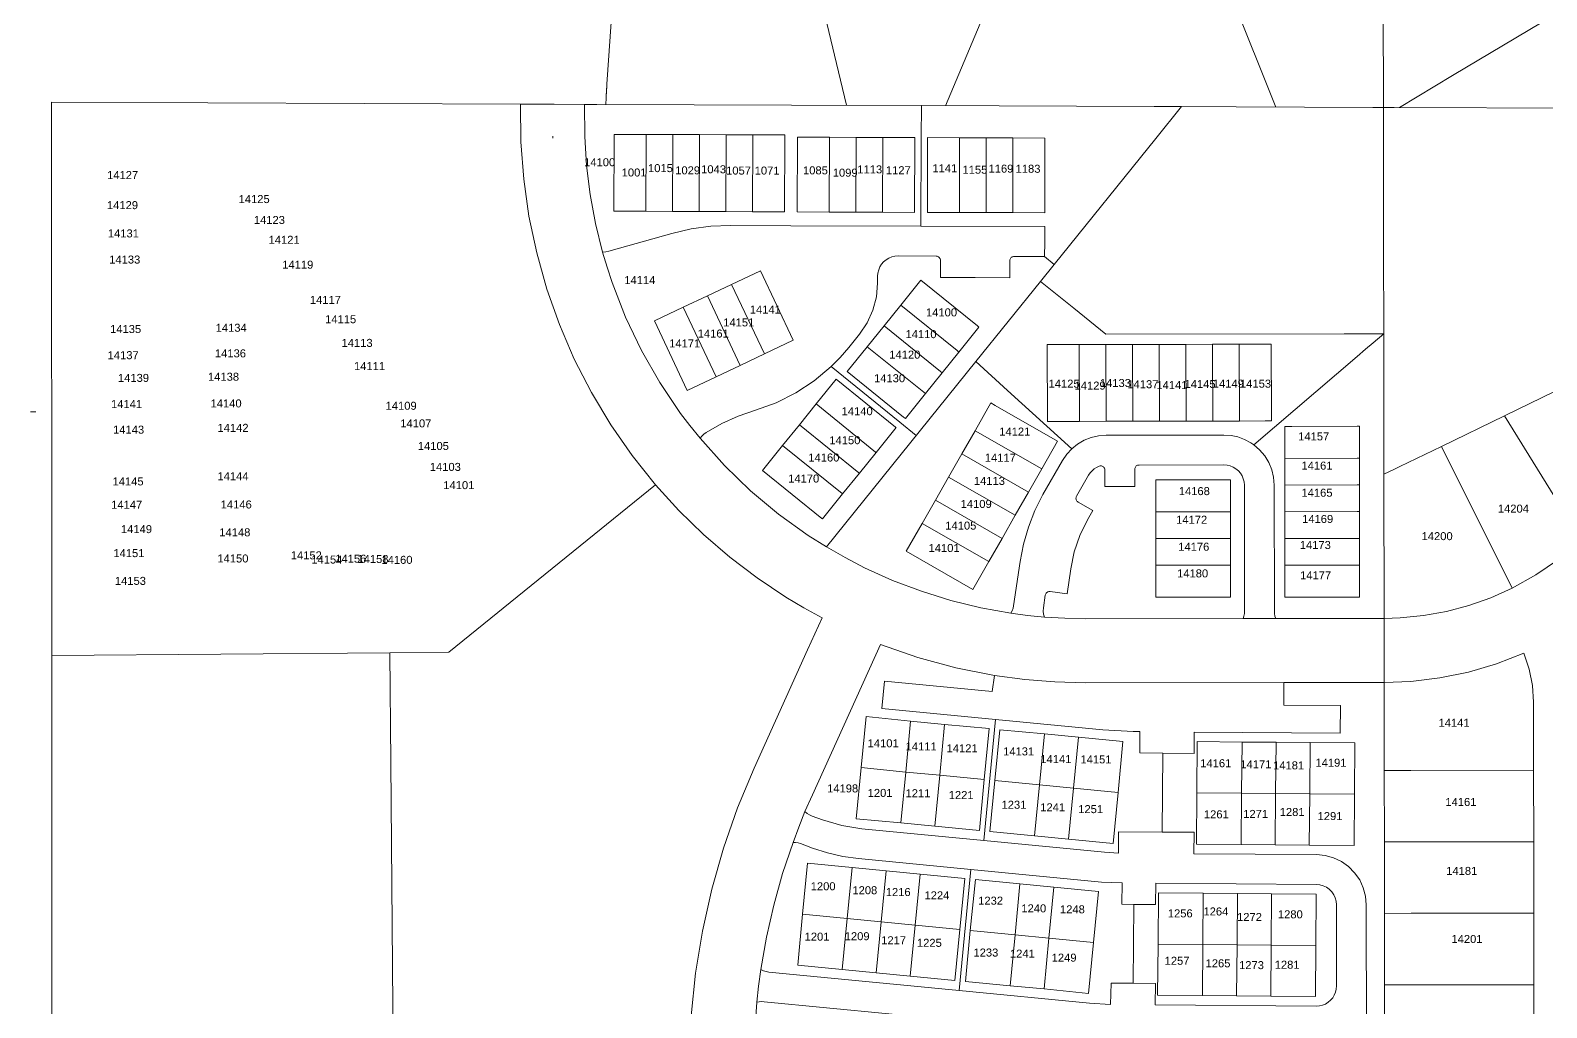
# Model space of a CAD drawing. Header units: feet. Extents: x 865220 to 2866543, y -2240498 to 973965.
# Drawn here: x 2862345 to 2863767, y 965217 to 966133 of the extents above; entities that cross this region are included whole.
import ezdxf
from ezdxf.enums import TextEntityAlignment as Align

# ---------------------------------------------------------------- set-up
doc = ezdxf.new("R2010")
doc.units = ezdxf.units.FT
doc.header["$LTSCALE"] = 0.015
doc.header["$MEASUREMENT"] = 0
doc.layers.add('Dakota County Addresses', color=7, linetype='Continuous')
doc.layers.add('Dakota County Parcels', color=7, linetype='Continuous')
doc.styles.add('Dimensions 100', font='arial.ttf')

# ---------------------------------------------------------------- blocks, each defined once
blk = doc.blocks.new('ACMAP_ANN_TEMPLATE_Dakota County Addresses')
at = {"layer": 'Dakota County Addresses', "style": 'Dimensions 100'}
blk.add_attdef('DakotaCountyAddress', text='', height=50, dxfattribs=at).set_placement((0, 0), align=Align.CENTER)

msp = doc.modelspace()

# ---------------------------------------------------------------- linework, layer by layer
at = {"layer": 'Dakota County Parcels', "lineweight": 5, "ltscale": 100}
for p, q in [((2863203.1, 966062.1), (2863338.8, 966383.2)), ((2863512.9, 966060.9), (2863384.4, 966382.8)), ((2863066.6, 966244.6), (2863110.5, 966062.5)), ((2863613.7, 966090.5), (2863613, 966205.5)), ((2863678.6, 966090.3), (2863827.2, 966179.5)), ((2862885.8, 966082.2), (2862891.2, 966158.1)), ((2863613.9, 966060.5), (2863613.7, 966090.5)), ((2863628.9, 966060.5), (2863678.6, 966090.3)), ((2862365.3, 965546.8), (2862365.2, 966065.3)), ((2862365.2, 966065.3), (2862804.9, 966063.6)), ((2862804.9, 966063.6), (2862834.9, 966063.5)), ((2862834.9, 966063.5), (2862836.4, 966063.5)), ((2862836.4, 966063.5), (2862864.9, 966063.4)), ((2862864.9, 966063.4), (2862865, 966033.4)), ((2862864.9, 966063.4), (2862876.4, 966063.4)), ((2862876.4, 966063.4), (2863058.7, 966062.7)), ((2863058.7, 966062.7), (2863180.7, 966062.2)), ((2863180.7, 966062.2), (2863180.5, 966032.2)), ((2863180.7, 966062.2), (2863398.9, 966061.4)), ((2863398.9, 966061.4), (2863424.5, 966061.3)), ((2863424.5, 966061.3), (2863400.4, 966031.4)), ((2863424.5, 966061.3), (2863475.7, 966061.1)), ((2863475.7, 966061.1), (2863603.9, 966060.6)), ((2863603.9, 966060.6), (2863613.9, 966060.5)), ((2863613.9, 966060.5), (2863614.3, 965716.7)), ((2863623.9, 966060.5), (2863613.9, 966060.5)), ((2863613.9, 966060.5), (2863613.9, 966060.5)), ((2864937.6, 966055.5), (2863623.9, 966060.5)), ((2862835, 966033.5), (2862835, 966031.7)), ((2862865, 966033.4), (2862866.8, 966006.2)), ((2862892.3, 965963.3), (2862892.6, 966033.3)), ((2862892.6, 966035.3), (2862922.6, 966035.2)), ((2862892.6, 966033.3), (2862892.6, 966035.3)), ((2862922.3, 965963.2), (2862922.6, 966033.2)), ((2862922.6, 966035.2), (2862947.6, 966035.1)), ((2862922.6, 966033.2), (2862922.6, 966035.2)), ((2862947.3, 965963.1), (2862947.6, 966033.1)), ((2862947.6, 966035.1), (2862972.6, 966035)), ((2862947.6, 966033.1), (2862947.6, 966035.1)), ((2862972.3, 965963), (2862972.6, 966033)), ((2862972.6, 966035), (2862997.6, 966034.9)), ((2862972.6, 966033), (2862972.6, 966035)), ((2862997.3, 965962.9), (2862997.6, 966032.9)), ((2862997.6, 966032.9), (2862997.6, 966034.9)), ((2862997.6, 966034.9), (2863022.6, 966034.8)), ((2863022.3, 965962.8), (2863022.6, 966032.8)), ((2863022.6, 966034.8), (2863052.6, 966034.7)), ((2863022.6, 966032.8), (2863022.6, 966034.8)), ((2863052.6, 966032.7), (2863052.3, 965962.7)), ((2863052.6, 966034.7), (2863052.6, 966032.7)), ((2863064.3, 965962.7), (2863064.6, 966032.6)), ((2863064.6, 966032.7), (2863094.6, 966032.5)), ((2863064.6, 966032.6), (2863064.6, 966032.7)), ((2863094.3, 965962.5), (2863094.6, 966032.5)), ((2863094.6, 966032.5), (2863119.6, 966032.4)), ((2863094.6, 966032.5), (2863094.6, 966032.5)), ((2863119.6, 966032.4), (2863119.3, 965962.4)), ((2863119.6, 966032.4), (2863144.5, 966032.3)), ((2863119.6, 966032.4), (2863119.6, 966032.4)), ((2863144.5, 966032.3), (2863144.3, 965962.4)), ((2863144.5, 966032.3), (2863144.5, 966032.3)), ((2863144.5, 966032.3), (2863174.5, 966032.2)), ((2863174.5, 966032.2), (2863174.3, 965962.2)), ((2863174.5, 966032.2), (2863174.5, 966032.2)), ((2863180.5, 966032.2), (2863180.2, 965949.2)), ((2863186.3, 965962.2), (2863186.5, 966032.2)), ((2863186.5, 966032.2), (2863186.5, 966032.2)), ((2863186.5, 966032.2), (2863216.5, 966032.1)), ((2863216.3, 965962.1), (2863216.5, 966032.1)), ((2863216.5, 966032.1), (2863241.5, 966032)), ((2863216.5, 966032.1), (2863216.5, 966032.1)), ((2863241.5, 966032), (2863241.3, 965962)), ((2863241.5, 966032), (2863241.5, 966032)), ((2863241.5, 966032), (2863266.5, 966031.9)), ((2863266.5, 966031.9), (2863266.3, 965961.9)), ((2863266.5, 966031.9), (2863296.5, 966031.8)), ((2863266.5, 966031.9), (2863266.5, 966031.9)), ((2863296.5, 966031.8), (2863296.3, 965961.8)), ((2863296.5, 966031.8), (2863296.5, 966031.8)), ((2863400.4, 966031.4), (2863305.2, 965913.4)), ((2862922.3, 965963.2), (2862892.3, 965963.3)), ((2862947.3, 965963.1), (2862922.3, 965963.2)), ((2862972.3, 965963), (2862947.3, 965963.1)), ((2862997.3, 965962.9), (2862972.3, 965963)), ((2863022.3, 965962.8), (2862997.3, 965962.9)), ((2863052.3, 965962.7), (2863022.3, 965962.8)), ((2863094.3, 965962.5), (2863064.3, 965962.7)), ((2863119.3, 965962.4), (2863094.3, 965962.5)), ((2863144.3, 965962.4), (2863119.3, 965962.4)), ((2863174.3, 965962.2), (2863144.3, 965962.4)), ((2863216.3, 965962.1), (2863186.3, 965962.2)), ((2863241.3, 965962), (2863216.3, 965962.1)), ((2863266.3, 965961.9), (2863241.3, 965962)), ((2863296.3, 965961.8), (2863266.3, 965961.9)), ((2863001.8, 965949.9), (2863058.2, 965949.7)), ((2863058.2, 965949.7), (2863180.2, 965949.2)), ((2863296.2, 965948.8), (2863180.2, 965949.2)), ((2863296.2, 965934.8), (2863296.2, 965948.8)), ((2862946.6, 965942.4), (2862887.5, 965925.7)), ((2863296.1, 965920.8), (2863296.2, 965934.1)), ((2863296.2, 965934.1), (2863296.2, 965934.8)), ((2862881.7, 965925), (2862885.9, 965910.7)), ((2863194.6, 965921.2), (2863158.7, 965921.3)), ((2863267.5, 965920.9), (2863285.5, 965920.8)), ((2863285.5, 965920.8), (2863296.1, 965920.8)), ((2863305.2, 965913.4), (2863296.1, 965920.8)), ((2862885.9, 965910.7), (2862890.7, 965896.3)), ((2863002.6, 965894.5), (2863029.7, 965907.4)), ((2863029.7, 965907.4), (2863060.5, 965842.3)), ((2863198.5, 965917.1), (2863198.5, 965901.1)), ((2863263.5, 965916.9), (2863263.5, 965900.9)), ((2863305.2, 965913.4), (2863292.3, 965897.5)), ((2862980, 965883.9), (2863002.6, 965894.5)), ((2863002.6, 965894.5), (2863033.4, 965829.5)), ((2863139.6, 965902.4), (2863139.6, 965895.9)), ((2863161.3, 965875.3), (2863180.2, 965898.6)), ((2863180.2, 965898.6), (2863233.1, 965855.9)), ((2863198.5, 965901.1), (2863231, 965901)), ((2863231, 965901), (2863263.5, 965900.9)), ((2863292.3, 965897.5), (2863231.8, 965822.4)), ((2863323.5, 965872.4), (2863292.3, 965897.5)), ((2862957.4, 965873.2), (2862980, 965883.9)), ((2862980, 965883.9), (2863010.8, 965818.8)), ((2862930.3, 965860.4), (2862957.4, 965873.2)), ((2862988.2, 965808.1), (2862957.4, 965873.2)), ((2863145.6, 965855.8), (2863161.3, 965875.3)), ((2863161.3, 965875.3), (2863214.2, 965832.6)), ((2863353.6, 965848.1), (2863323.5, 965872.4)), ((2862961.1, 965795.3), (2862930.3, 965860.4)), ((2863122.5, 965847.9), (2863112.5, 965835.4)), ((2863129.9, 965836.3), (2863145.6, 965855.8)), ((2863145.6, 965855.8), (2863198.6, 965813.1)), ((2863234.6, 965854.6), (2863215.8, 965831.3)), ((2863233.1, 965855.9), (2863234.6, 965854.6)), ((2863577.1, 965848.3), (2863353.6, 965848.1)), ((2863589.1, 965848.4), (2863577.1, 965848.3)), ((2863597.1, 965848.4), (2863589.1, 965848.4)), ((2863604.1, 965848.4), (2863597.1, 965848.4)), ((2863614.1, 965848.4), (2863604.1, 965839.9)), ((2863614.1, 965848.4), (2863604.1, 965848.4)), ((2863060.5, 965842.3), (2863033.4, 965829.5)), ((2863111.1, 965813), (2863129.9, 965836.3)), ((2863182.9, 965793.7), (2863129.9, 965836.3)), ((2863298.6, 965838.3), (2863328.6, 965838.3)), ((2863298.7, 965766.3), (2863298.6, 965838.3)), ((2863328.6, 965838.3), (2863353.6, 965838.4)), ((2863328.7, 965766.3), (2863328.6, 965838.3)), ((2863353.6, 965838.4), (2863378.6, 965838.4)), ((2863353.7, 965766.4), (2863353.6, 965838.4)), ((2863378.6, 965838.4), (2863403.6, 965838.5)), ((2863378.7, 965766.4), (2863378.6, 965838.4)), ((2863403.6, 965838.5), (2863428.6, 965838.5)), ((2863403.7, 965766.5), (2863403.6, 965838.5)), ((2863428.6, 965838.5), (2863453.6, 965838.6)), ((2863428.7, 965766.5), (2863428.6, 965838.5)), ((2863453.7, 965766.6), (2863453.6, 965838.6)), ((2863453.6, 965838.6), (2863478.6, 965838.6)), ((2863478.6, 965838.6), (2863508.6, 965838.7)), ((2863478.6, 965838.6), (2863478.7, 965766.6)), ((2863508.6, 965838.7), (2863508.7, 965771.6)), ((2863597.1, 965833.9), (2863589.2, 965827.1)), ((2863604.1, 965839.9), (2863597.1, 965833.9)), ((2863033.4, 965829.5), (2863010.8, 965818.8)), ((2863231.8, 965822.4), (2863091.6, 965648.7)), ((2863215.8, 965831.3), (2863200.1, 965811.9)), ((2863214.2, 965832.6), (2863215.8, 965831.3)), ((2863231.8, 965822.4), (2863261.4, 965795.4)), ((2863589.2, 965827.1), (2863492.2, 965744.4)), ((2862988.2, 965808.1), (2862961.1, 965795.3)), ((2863010.8, 965818.8), (2862988.2, 965808.1)), ((2863100.7, 965806), (2863081.9, 965782.7)), ((2863160.3, 965765.6), (2863095.9, 965817.6)), ((2863156.5, 965761), (2863100.7, 965806)), ((2863164, 965770.3), (2863111.1, 965813)), ((2863200.1, 965811.9), (2863184.4, 965792.4)), ((2863198.6, 965813.1), (2863200.1, 965811.9)), ((2863807.9, 965810.7), (2863727.2, 965771.5)), ((2863184.4, 965792.4), (2863165.6, 965769.1)), ((2863184.4, 965792.4), (2863182.9, 965793.7)), ((2863261.4, 965795.4), (2863321.6, 965740.7)), ((2863081.9, 965782.7), (2863066.2, 965763.2)), ((2863137.6, 965737.6), (2863081.9, 965782.7)), ((2863245.8, 965783.6), (2863231.3, 965758.1)), ((2863249.9, 965781.2), (2863245.8, 965783.6)), ((2863308.3, 965747.8), (2863249.9, 965781.2)), ((2862345.3, 965775.4), (2862350.3, 965775.4)), ((2862954.9, 965773.8), (2862963.4, 965762.5)), ((2862963.4, 965762.5), (2862973.1, 965750.5)), ((2863066.2, 965763.2), (2863050.5, 965743.7)), ((2863122, 965718.2), (2863066.2, 965763.2)), ((2863175.8, 965753.1), (2863160.3, 965765.6)), ((2863165.6, 965769.1), (2863164, 965770.3)), ((2863328.7, 965766.3), (2863298.7, 965766.3)), ((2863353.7, 965766.4), (2863328.7, 965766.3)), ((2863378.7, 965766.4), (2863353.7, 965766.4)), ((2863403.7, 965766.5), (2863378.7, 965766.4)), ((2863428.7, 965766.5), (2863403.7, 965766.5)), ((2863453.7, 965766.6), (2863428.7, 965766.5)), ((2863478.7, 965766.6), (2863453.7, 965766.6)), ((2863502.9, 965766.7), (2863478.7, 965766.6)), ((2863508.7, 965766.7), (2863502.9, 965766.7)), ((2863508.7, 965771.6), (2863508.7, 965766.7)), ((2863727.2, 965771.5), (2863668.3, 965742.9)), ((2863727.2, 965771.5), (2863800.5, 965652.9)), ((2863138.1, 965737.2), (2863157, 965760.6)), ((2863157, 965760.6), (2863156.5, 965761)), ((2863230.9, 965757.5), (2863218.5, 965735.8)), ((2863231.3, 965758.1), (2863230.9, 965757.5)), ((2863293.4, 965721.8), (2863230.9, 965757.5)), ((2863353.7, 965753.4), (2863464.3, 965753.5)), ((2863521.2, 965756.1), (2863521.2, 965761.6)), ((2863521.2, 965761.6), (2863527.8, 965761.6)), ((2863521.3, 965731.6), (2863521.2, 965756.1)), ((2863527.8, 965761.6), (2863589.2, 965761.7)), ((2863589.2, 965761.7), (2863591.2, 965761.7)), ((2863591.2, 965761.7), (2863591.3, 965731.7)), ((2863050.5, 965743.7), (2863031.6, 965720.4)), ((2863050.5, 965743.7), (2863106.3, 965698.7)), ((2863122.5, 965717.8), (2863138.1, 965737.2)), ((2863138.1, 965737.2), (2863137.6, 965737.6)), ((2863218.5, 965735.8), (2863206.1, 965714.1)), ((2863218.5, 965735.8), (2863281, 965700.1)), ((2863293.4, 965721.8), (2863308.3, 965747.8)), ((2863492.2, 965744.4), (2863489.4, 965746.3)), ((2863668.3, 965742.9), (2863629.3, 965724)), ((2863668.3, 965742.9), (2863734.6, 965610.1)), ((2863031.6, 965720.4), (2863087.4, 965675.4)), ((2863281, 965700.1), (2863293.4, 965721.8)), ((2863294.6, 965697.7), (2863313, 965729.7)), ((2863352.7, 965720.5), (2863352.7, 965705.4)), ((2863380.7, 965705.4), (2863380.7, 965721.4)), ((2863384.7, 965725.4), (2863464.3, 965725.5)), ((2863521.3, 965731.6), (2863589.3, 965731.7)), ((2863521.3, 965706.6), (2863521.3, 965731.6)), ((2863589.3, 965731.7), (2863591.3, 965731.7)), ((2863591.3, 965731.7), (2863591.3, 965706.7)), ((2863629.3, 965724), (2863624.3, 965721.6)), ((2862737.7, 965549.9), (2862931.5, 965706.8)), ((2863106.8, 965698.3), (2863122.5, 965717.8)), ((2863122.5, 965717.8), (2863122, 965718.2)), ((2863206.1, 965714.1), (2863193.7, 965692.4)), ((2863206.1, 965714.1), (2863268.6, 965678.4)), ((2863326, 965696.2), (2863337.3, 965715.8)), ((2863400.4, 965681.5), (2863400.4, 965711.5)), ((2863400.4, 965711.5), (2863470.4, 965711.5)), ((2863470.4, 965711.5), (2863470.4, 965681.6)), ((2863483.5, 965588.6), (2863483.4, 965706.6)), ((2863511.5, 965588.6), (2863511.4, 965706.6)), ((2863521.3, 965706.6), (2863589.3, 965706.7)), ((2863521.3, 965681.6), (2863521.3, 965706.6)), ((2863589.3, 965706.7), (2863591.3, 965706.7)), ((2863591.3, 965706.7), (2863591.3, 965681.7)), ((2863614.3, 965716.7), (2863614.4, 965581.7)), ((2863087.9, 965675), (2863106.8, 965698.3)), ((2863106.3, 965698.7), (2863106.8, 965698.3)), ((2863193.7, 965692.4), (2863181.3, 965670.7)), ((2863193.7, 965692.4), (2863256.2, 965656.7)), ((2863268.6, 965678.4), (2863281, 965700.1)), ((2863352.7, 965705.4), (2863380.7, 965705.4)), ((2863256.2, 965656.7), (2863268.6, 965678.4)), ((2863341.4, 965682.8), (2863327.5, 965690.7)), ((2863336.3, 965673.9), (2863341.4, 965682.8)), ((2863400.4, 965681.5), (2863470.4, 965681.6)), ((2863400.4, 965656.5), (2863400.4, 965681.5)), ((2863470.4, 965681.6), (2863470.4, 965656.6)), ((2863521.3, 965681.6), (2863589.3, 965681.7)), ((2863521.4, 965656.6), (2863521.3, 965681.6)), ((2863589.3, 965681.7), (2863591.3, 965681.7)), ((2863591.3, 965681.7), (2863591.4, 965656.7)), ((2863087.4, 965675.4), (2863087.9, 965675)), ((2863181.3, 965670.7), (2863166.4, 965644.7)), ((2863181.3, 965670.7), (2863243.8, 965635)), ((2863074.6, 965659.5), (2863091.6, 965648.7)), ((2863243.8, 965635), (2863256.2, 965656.7)), ((2863470.4, 965656.6), (2863400.4, 965656.5)), ((2863400.5, 965631.5), (2863400.4, 965656.5)), ((2863470.4, 965656.6), (2863470.5, 965631.6)), ((2863589.4, 965656.7), (2863521.4, 965656.6)), ((2863521.4, 965631.6), (2863521.4, 965656.6)), ((2863591.4, 965656.7), (2863589.4, 965656.7)), ((2863591.4, 965656.7), (2863591.4, 965631.7)), ((2863166.4, 965644.7), (2863228.9, 965608.9)), ((2863228.9, 965608.9), (2863243.8, 965635)), ((2863267.1, 965593.6), (2863273.1, 965634.9)), ((2863317.2, 965604.6), (2863320.6, 965628.1)), ((2863470.5, 965631.6), (2863400.5, 965631.5)), ((2863400.5, 965601.5), (2863400.5, 965631.5)), ((2863470.5, 965631.6), (2863470.5, 965601.6)), ((2863589.4, 965631.7), (2863521.4, 965631.6)), ((2863521.4, 965601.6), (2863521.4, 965631.6)), ((2863591.4, 965631.7), (2863589.4, 965631.7)), ((2863591.4, 965631.7), (2863591.4, 965601.7)), ((2863301.4, 965606.9), (2863317.2, 965604.6)), ((2863295.1, 965591.5), (2863296.8, 965603.5)), ((2863470.5, 965601.6), (2863400.5, 965601.5)), ((2863589.4, 965601.7), (2863521.4, 965601.6)), ((2863591.4, 965601.7), (2863589.4, 965601.7)), ((2863264.6, 965586.5), (2863280, 965584.5)), ((2863280, 965584.5), (2863295.9, 965582.9)), ((2863482.2, 965581.6), (2863334.2, 965581.4)), ((2863497.5, 965581.6), (2863482.2, 965581.6)), ((2863498, 965581.6), (2863497.5, 965581.6)), ((2863512.9, 965581.6), (2863498, 965581.6)), ((2863518, 965581.6), (2863512.9, 965581.6)), ((2863589.4, 965581.7), (2863518, 965581.6)), ((2863604.4, 965581.7), (2863589.4, 965581.7)), ((2863614.4, 965581.7), (2863604.4, 965581.7)), ((2863614.4, 965581.7), (2863614.5, 965551.7)), ((2862365.3, 965546.8), (2862682.3, 965549.5)), ((2862682.3, 965549.5), (2862737.7, 965549.9)), ((2863142.2, 965557.3), (2863078.4, 965416.4)), ((2863614.5, 965551.7), (2863614.5, 965521.7)), ((2862365.3, 965546.8), (2862365.6, 964742.2)), ((2863143.5, 965497.1), (2863146, 965523)), ((2863146, 965523), (2863246.9, 965513.3)), ((2863246.9, 965513.3), (2863249.3, 965528.2)), ((2863520.5, 965521.6), (2863334.3, 965521.4)), ((2863614.5, 965521.7), (2863520.5, 965521.6)), ((2863520.5, 965521.6), (2863520.5, 965500.5)), ((2863614.5, 965521.7), (2863614.6, 965439.2)), ((2863250, 965486.9), (2863143.5, 965497.1)), ((2863520.5, 965500.5), (2863573.4, 965500.1)), ((2863573.4, 965500.1), (2863573.2, 965474.1)), ((2863754.6, 965439.4), (2863754.5, 965503.2)), ((2863124.1, 965441.8), (2863128.7, 965489.6)), ((2863128.7, 965489.6), (2863170.5, 965485.5)), ((2863165.9, 965437.7), (2863170.5, 965485.5)), ((2863170.5, 965485.5), (2863202.4, 965482.4)), ((2863197.8, 965434.7), (2863202.4, 965482.4)), ((2863202.4, 965482.4), (2863244.2, 965478.4)), ((2863250, 965486.9), (2863239.1, 965373.4)), ((2863239.6, 965430.6), (2863244.2, 965478.4)), ((2863350.7, 965477.2), (2863250, 965486.9)), ((2863249.5, 965429.7), (2863254.1, 965477.4)), ((2863254.1, 965477.4), (2863295.9, 965473.4)), ((2863291.3, 965425.6), (2863295.9, 965473.4)), ((2863295.9, 965473.4), (2863327.8, 965470.3)), ((2863323.2, 965422.6), (2863327.8, 965470.3)), ((2863327.8, 965470.3), (2863369.6, 965466.3)), ((2863350.7, 965477.2), (2863379.2, 965475.7)), ((2863365, 965418.5), (2863369.6, 965466.3)), ((2863385.5, 965475.6), (2863379.2, 965475.7)), ((2863385.4, 965455.6), (2863385.5, 965475.6)), ((2863436.4, 965475.2), (2863436.2, 965455.2)), ((2863573.2, 965474.1), (2863436.4, 965475.2)), ((2863438.8, 965418.2), (2863439.2, 965466.2)), ((2863439.2, 965466.2), (2863481.2, 965465.8)), ((2863480.8, 965417.8), (2863481.2, 965465.8)), ((2863481.2, 965465.8), (2863513.1, 965465.6)), ((2863513.1, 965465.6), (2863512.7, 965417.6)), ((2863513.1, 965465.6), (2863545.1, 965465.3)), ((2863544.7, 965417.3), (2863545.1, 965465.3)), ((2863545.1, 965465.3), (2863587.1, 965465)), ((2863586.7, 965417), (2863587.1, 965465)), ((2863407, 965455.5), (2863385.4, 965455.6)), ((2863406.4, 965381.5), (2863407, 965455.5)), ((2863436.2, 965455.2), (2863407, 965455.5)), ((2863119.5, 965394), (2863124.1, 965441.8)), ((2863124.1, 965441.8), (2863165.9, 965437.7)), ((2863161.3, 965390), (2863165.9, 965437.7)), ((2863165.9, 965437.7), (2863197.8, 965434.7)), ((2863614.6, 965439.2), (2863614.7, 965372.2)), ((2863754.6, 965439.4), (2863639.6, 965439.2)), ((2863754.7, 965372.4), (2863754.6, 965439.4)), ((2863193.2, 965386.9), (2863197.8, 965434.7)), ((2863197.8, 965434.7), (2863239.6, 965430.6)), ((2863235, 965382.9), (2863239.6, 965430.6)), ((2863244.9, 965381.9), (2863249.5, 965429.7)), ((2863249.5, 965429.7), (2863291.3, 965425.6)), ((2863286.7, 965377.9), (2863291.3, 965425.6)), ((2863291.3, 965425.6), (2863323.2, 965422.6)), ((2863318.6, 965374.8), (2863323.2, 965422.6)), ((2863323.2, 965422.6), (2863365, 965418.5)), ((2863078.4, 965416.4), (2863071.5, 965400.6)), ((2863360.4, 965370.8), (2863365, 965418.5)), ((2863438.4, 965370.2), (2863438.8, 965418.2)), ((2863438.8, 965418.2), (2863480.8, 965417.8)), ((2863480.4, 965369.9), (2863480.8, 965417.8)), ((2863480.8, 965417.8), (2863512.7, 965417.6)), ((2863512.7, 965417.6), (2863512.3, 965369.6)), ((2863512.7, 965417.6), (2863544.7, 965417.3)), ((2863544.3, 965369.3), (2863544.7, 965417.3)), ((2863544.7, 965417.3), (2863586.7, 965417)), ((2863586.3, 965369), (2863586.7, 965417)), ((2863071.5, 965400.6), (2863065.7, 965386.1)), ((2863087.9, 965392.9), (2863078.2, 965396.5)), ((2863119.5, 965394), (2863161.3, 965390)), ((2863065.7, 965386.1), (2863060.3, 965371.7)), ((2863239.1, 965373.4), (2863124.8, 965384.5)), ((2863161.3, 965390), (2863193.2, 965386.9)), ((2863193.2, 965386.9), (2863235, 965382.9)), ((2863244.9, 965381.9), (2863286.7, 965377.9)), ((2863365.3, 965361.8), (2863365.4, 965381.8)), ((2863365.4, 965381.8), (2863406.4, 965381.5)), ((2863406.4, 965381.5), (2863436.3, 965381.2)), ((2863436.3, 965381.2), (2863436.1, 965361.2)), ((2863078.5, 965366.5), (2863067.3, 965370.6)), ((2863239.1, 965373.4), (2863352.2, 965362.5)), ((2863286.7, 965377.9), (2863318.6, 965374.8)), ((2863318.6, 965374.8), (2863360.4, 965370.8)), ((2863438.4, 965370.2), (2863480.4, 965369.9)), ((2863480.4, 965369.9), (2863512.3, 965369.6)), ((2863512.3, 965369.6), (2863544.3, 965369.3)), ((2863544.3, 965369.3), (2863586.3, 965369)), ((2863614.7, 965372.2), (2863614.8, 965305.2)), ((2863754.7, 965372.4), (2863639.7, 965372.2)), ((2863754.7, 965305.4), (2863754.7, 965372.4)), ((2863069.3, 965304.4), (2863073.9, 965352.2)), ((2863073.9, 965352.2), (2863115.7, 965348.2)), ((2863227, 965346.5), (2863121.8, 965356.6)), ((2863352.2, 965362.5), (2863365.3, 965361.8)), ((2863436.1, 965361.2), (2863551.1, 965360.3)), ((2863111.1, 965300.4), (2863115.7, 965348.2)), ((2863115.7, 965348.2), (2863147.5, 965345.1)), ((2863147.5, 965345.1), (2863142.9, 965297.3)), ((2863147.5, 965345.1), (2863179.4, 965342)), ((2863174.8, 965294.3), (2863179.4, 965342)), ((2863179.4, 965342), (2863221.2, 965338)), ((2863227, 965346.5), (2863216.1, 965233)), ((2863216.6, 965290.2), (2863221.2, 965338)), ((2863226.5, 965289.2), (2863231.2, 965337)), ((2863349.5, 965334.6), (2863227, 965346.5)), ((2863231.2, 965337), (2863273, 965333)), ((2863268.4, 965285.2), (2863273, 965333)), ((2863273, 965333), (2863304.8, 965329.9)), ((2863300.2, 965282.1), (2863304.8, 965329.9)), ((2863304.8, 965329.9), (2863346.6, 965325.9)), ((2863342, 965278.1), (2863346.6, 965325.9)), ((2863349.5, 965334.6), (2863368.7, 965333.8)), ((2863368.5, 965313.8), (2863368.7, 965333.8)), ((2863400.3, 965333.5), (2863400.2, 965313.5)), ((2863550.9, 965332.3), (2863400.3, 965333.5)), ((2863402.5, 965276.5), (2863402.9, 965324.5)), ((2863402.9, 965324.5), (2863444.9, 965324.2)), ((2863444.5, 965276.2), (2863444.9, 965324.2)), ((2863444.9, 965324.2), (2863476.9, 965323.9)), ((2863476.9, 965323.9), (2863476.5, 965275.9)), ((2863476.9, 965323.9), (2863508.9, 965323.6)), ((2863508.5, 965275.6), (2863508.9, 965323.6)), ((2863508.9, 965323.6), (2863550.8, 965323.3)), ((2863550.4, 965275.3), (2863550.8, 965323.3)), ((2863379.8, 965313.7), (2863368.5, 965313.8)), ((2863379.8, 965313.7), (2863379.2, 965239.7)), ((2863400.2, 965313.5), (2863379.8, 965313.7)), ((2863569.7, 965313.3), (2863569.8, 965237.3)), ((2863597.7, 965313.3), (2863597.9, 965189.9)), ((2863064.7, 965256.7), (2863069.3, 965304.4)), ((2863069.3, 965304.4), (2863111.1, 965300.4)), ((2863106.5, 965252.6), (2863111.1, 965300.4)), ((2863111.1, 965300.4), (2863142.9, 965297.3)), ((2863142.9, 965297.3), (2863138.3, 965249.6)), ((2863142.9, 965297.3), (2863174.8, 965294.3)), ((2863170.2, 965246.5), (2863174.8, 965294.3)), ((2863174.8, 965294.3), (2863216.6, 965290.2)), ((2863614.8, 965305.2), (2863614.8, 965238.2)), ((2863754.7, 965305.4), (2863639.8, 965305.3)), ((2863754.8, 965238.4), (2863754.7, 965305.4)), ((2863212, 965242.4), (2863216.6, 965290.2)), ((2863221.9, 965241.5), (2863226.5, 965289.2)), ((2863226.5, 965289.2), (2863268.4, 965285.2)), ((2863263.7, 965237.4), (2863268.4, 965285.2)), ((2863268.4, 965285.2), (2863300.2, 965282.1)), ((2863295.6, 965234.4), (2863300.2, 965282.1)), ((2863300.2, 965282.1), (2863342, 965278.1)), ((2863337.4, 965230.3), (2863342, 965278.1)), ((2863402.1, 965228.5), (2863402.5, 965276.5)), ((2863402.5, 965276.5), (2863444.5, 965276.2)), ((2863444.1, 965228.2), (2863444.5, 965276.2)), ((2863444.5, 965276.2), (2863476.5, 965275.9)), ((2863476.5, 965275.9), (2863476.1, 965227.9)), ((2863476.5, 965275.9), (2863508.5, 965275.6)), ((2863508.1, 965227.6), (2863508.5, 965275.6)), ((2863508.5, 965275.6), (2863550.4, 965275.3)), ((2863550, 965227.3), (2863550.4, 965275.3)), ((2863030.1, 965252.7), (2863027.9, 965237.1)), ((2863064.7, 965256.7), (2863106.5, 965252.6)), ((2863106.5, 965252.6), (2863138.3, 965249.6)), ((2863027.9, 965237.1), (2863026.2, 965221.9)), ((2863216.1, 965233), (2863037.7, 965250.2)), ((2863138.3, 965249.6), (2863170.2, 965246.5)), ((2863170.2, 965246.5), (2863212, 965242.4)), ((2863221.9, 965241.5), (2863263.7, 965237.4)), ((2863263.7, 965237.4), (2863295.6, 965234.4)), ((2863358.5, 965239.9), (2863357.9, 965220)), ((2863379.2, 965239.7), (2863358.5, 965239.9)), ((2863400, 965239.5), (2863379.2, 965239.7)), ((2863399.9, 965219.5), (2863400, 965239.5)), ((2863614.8, 965238.2), (2863614.9, 965171.2)), ((2863754.8, 965238.4), (2863639.8, 965238.3)), ((2863754.9, 965171.4), (2863754.8, 965238.4)), ((2863208.4, 965205.6), (2863033.2, 965222.5)), ((2863338.2, 965221.2), (2863216.1, 965233)), ((2863216.1, 965233), (2863216.1, 965233)), ((2863295.6, 965234.4), (2863337.4, 965230.3)), ((2863402.1, 965228.5), (2863444.1, 965228.2)), ((2863444.1, 965228.2), (2863476.1, 965227.9)), ((2863476.1, 965227.9), (2863508.1, 965227.6)), ((2863508.1, 965227.6), (2863550, 965227.3)), ((2863338.2, 965221.2), (2863357.9, 965220)), ((2863550.7, 965218.3), (2863399.9, 965219.5))]:
    msp.add_line(p, q, dxfattribs=at)
for points in [[(2862885.8, 966082.2), (2862885.8, 966081.7), (2862885.7, 966081.2), (2862885.7, 966080.7), (2862885.7, 966080.2), (2862885.6, 966079.7), (2862885.6, 966079.2), (2862885.6, 966078.7), (2862885.5, 966078.2), (2862885.5, 966077.7), (2862885.5, 966077.2), (2862885.4, 966076.7), (2862885.4, 966076.2), (2862885.4, 966075.7), (2862885.4, 966075.2), (2862885.3, 966074.7), (2862885.3, 966074.2), (2862885.3, 966073.7), (2862885.2, 966073.2), (2862885.2, 966072.7), (2862885.2, 966072.2), (2862885.2, 966071.7), (2862885.1, 966071.2), (2862885.1, 966070.7), (2862885.1, 966070.2), (2862885.1, 966069.7), (2862885.1, 966069.2), (2862885, 966068.7), (2862885, 966068.2), (2862885, 966067.7), (2862885, 966067.2), (2862885, 966066.7), (2862884.9, 966066.2), (2862884.9, 966065.7), (2862884.9, 966065.2), (2862884.9, 966064.7), (2862884.9, 966064.2), (2862884.9, 966063.3)], [(2862804.9, 966063.6), (2862805.1, 966028.4), (2862807.8, 965993.3), (2862812.7, 965958.5), (2862820, 965924.1), (2862829.5, 965890.2), (2862841.3, 965857), (2862855.2, 965824.7), (2862871.3, 965793.4), (2862889.4, 965763.2), (2862909.5, 965734.3), (2862931.5, 965706.8)], [(2862866.8, 966006.2), (2862870.2, 965978.9), (2862875.2, 965951.8), (2862881.7, 965925)], [(2863001.8, 965949.9), (2862983.2, 965949.1), (2862964.7, 965946.6), (2862946.6, 965942.4)], [(2862881.7, 965925), (2862884.7, 965925.2), (2862887.5, 965925.7)], [(2863158.7, 965921.3), (2863155.7, 965921.1), (2863152.8, 965920.4), (2863150.1, 965919.3), (2863147.5, 965917.7), (2863145.2, 965915.8), (2863143.3, 965913.5), (2863141.7, 965911), (2863140.6, 965908.2), (2863139.9, 965905.3), (2863139.6, 965902.4)], [(2863198.5, 965917.1), (2863198.5, 965917.8), (2863198.3, 965918.5), (2863198, 965919.1), (2863197.6, 965919.7), (2863197.1, 965920.2), (2863196.6, 965920.6), (2863195.9, 965920.9), (2863195.3, 965921.1), (2863194.6, 965921.2)], [(2863267.5, 965920.9), (2863266.9, 965920.8), (2863266.2, 965920.6), (2863265.5, 965920.4), (2863265, 965920), (2863264.5, 965919.5), (2863264.1, 965918.9), (2863263.8, 965918.3), (2863263.6, 965917.6), (2863263.5, 965916.9)], [(2862890.7, 965896.3), (2862903.3, 965864), (2862918.3, 965832.7), (2862935.5, 965802.6), (2862954.9, 965773.8)], [(2863122.5, 965847.9), (2863129.8, 965858.6), (2863135.2, 965870.5), (2863138.5, 965883), (2863139.6, 965895.9)], [(2863095.9, 965817.6), (2863104.5, 965826.2), (2863112.5, 965835.4)], [(2863025, 965776.8), (2863044.4, 965783.8), (2863062.8, 965793), (2863080.1, 965804.3), (2863095.9, 965817.6)], [(2863025, 965776.8), (2863008.9, 965771.3), (2862993.5, 965764.3), (2862978.8, 965755.9)], [(2862978.8, 965755.9), (2862976.6, 965754.4), (2862974.7, 965752.5), (2862973.1, 965750.5)], [(2862973.1, 965750.5), (2862995.9, 965725), (2863020.5, 965701.3), (2863046.8, 965679.4), (2863074.6, 965659.5)], [(2863353.7, 965753.4), (2863346.7, 965752.9), (2863339.8, 965751.3), (2863333.2, 965748.7), (2863327.1, 965745.1), (2863321.6, 965740.7)], [(2863489.4, 965746.3), (2863483.6, 965749.4), (2863477.4, 965751.7), (2863470.9, 965753.1), (2863464.3, 965753.5)], [(2863321.6, 965740.7), (2863316.9, 965735.5), (2863313, 965729.7)], [(2863511.4, 965706.6), (2863510.8, 965713.9), (2863509.1, 965721), (2863506.3, 965727.8), (2863502.5, 965734.1), (2863497.7, 965739.6), (2863492.2, 965744.4)], [(2863347.4, 965724.3), (2863344.9, 965723.2), (2863342.6, 965721.8), (2863340.6, 965720.1), (2863338.8, 965718.1), (2863337.3, 965715.8)], [(2863352.7, 965720.5), (2863352.7, 965721.2), (2863352.5, 965721.9), (2863352.2, 965722.5), (2863351.8, 965723.1), (2863351.3, 965723.6), (2863350.7, 965724), (2863350.1, 965724.3), (2863349.4, 965724.5), (2863348.8, 965724.5), (2863348.1, 965724.5), (2863347.4, 965724.3)], [(2863384.7, 965725.4), (2863384, 965725.4), (2863383.3, 965725.2), (2863382.7, 965724.9), (2863382.1, 965724.5), (2863381.7, 965724), (2863381.3, 965723.4), (2863381, 965722.8), (2863380.8, 965722.1), (2863380.7, 965721.4)], [(2863483.4, 965706.6), (2863483.1, 965709.5), (2863482.4, 965712.4), (2863481.3, 965715.2), (2863479.7, 965717.7), (2863477.8, 965720), (2863475.5, 965721.9), (2863473, 965723.5), (2863470.2, 965724.6), (2863467.3, 965725.3), (2863464.3, 965725.5)], [(2863624.3, 965721.6), (2863614.3, 965716.7), (2863614.3, 965716.7)], [(2862931.5, 965706.8), (2862953.2, 965682.8), (2862976.4, 965660.3), (2863000.9, 965639.2), (2863026.7, 965619.6), (2863053.6, 965601.6)], [(2863294.6, 965697.7), (2863287, 965682.8), (2863280.9, 965667.3), (2863276.2, 965651.3), (2863273.1, 965634.9)], [(2863326, 965696.2), (2863325.7, 965695.6), (2863325.6, 965694.9), (2863325.5, 965694.2), (2863325.6, 965693.5), (2863325.7, 965692.8), (2863326, 965692.2), (2863326.4, 965691.6), (2863326.9, 965691.1), (2863327.5, 965690.7)], [(2863336.3, 965673.9), (2863329.1, 965659.3), (2863323.9, 965644), (2863320.6, 965628.1)], [(2863091.6, 965648.7), (2863109.2, 965638.6), (2863127.3, 965629.2)], [(2863734.6, 965610.1), (2863756.8, 965622.5), (2863777.8, 965637)], [(2863127.3, 965629.2), (2863153.6, 965617.3), (2863180.6, 965607.1), (2863208.1, 965598.5), (2863236.2, 965591.6), (2863264.6, 965586.5)], [(2863301.4, 965606.9), (2863300.7, 965606.9), (2863300, 965606.8), (2863299.3, 965606.6), (2863298.7, 965606.3), (2863298.1, 965605.9), (2863297.7, 965605.4), (2863297.3, 965604.8), (2863297, 965604.2), (2863296.8, 965603.5)], [(2863629.4, 965582.2), (2863651.2, 965584.3), (2863672.8, 965588.2), (2863693.9, 965593.8), (2863714.6, 965601.1), (2863734.6, 965610.1)], [(2863053.6, 965601.6), (2863070.4, 965591.6), (2863087.6, 965582.1)], [(2863264.6, 965586.5), (2863265.8, 965588.8), (2863266.6, 965591.2), (2863267.1, 965593.6)], [(2863023.8, 965441.2), (2863074, 965552.2), (2863087.6, 965582.1)], [(2863295.1, 965591.5), (2863294.9, 965588.6), (2863295.2, 965585.7), (2863295.9, 965582.9)], [(2863295.9, 965582.9), (2863315, 965581.8), (2863334.2, 965581.4)], [(2863482.2, 965581.6), (2863482.9, 965583.8), (2863483.4, 965586.2), (2863483.5, 965588.6)], [(2863511.5, 965588.6), (2863511.7, 965586.2), (2863512.1, 965583.9), (2863512.9, 965581.6)], [(2863614.4, 965581.7), (2863614.4, 965581.7), (2863629.4, 965582.2)], [(2862682.3, 965549.5), (2862683.2, 965447.1), (2862688.3, 964837)], [(2863142.2, 965557.3), (2863177.2, 965545.1), (2863213, 965535.4), (2863249.3, 965528.2)], [(2863639.5, 965522.7), (2863666.7, 965525.9), (2863693.5, 965531.4), (2863719.8, 965539.1), (2863745.4, 965549)], [(2863754.5, 965503.2), (2863753.5, 965518.8), (2863750.4, 965534.2), (2863745.4, 965549)], [(2863249.3, 965528.2), (2863277.5, 965524.4), (2863305.8, 965522.1), (2863334.3, 965521.4)], [(2863614.5, 965521.7), (2863614.5, 965521.7), (2863639.5, 965522.7)], [(2863023.8, 965441.2), (2863008.3, 965404.2), (2862995.1, 965366.3), (2862984.1, 965327.8), (2862975.4, 965288.6), (2862969, 965249.1), (2862964.9, 965209.2), (2862963.2, 965169.1), (2862963.9, 965129), (2862966.9, 965089)], [(2863639.6, 965439.2), (2863614.6, 965439.2), (2863614.6, 965439.2)], [(2863071.5, 965400.6), (2863073.6, 965398.9), (2863075.8, 965397.5), (2863078.2, 965396.5)], [(2863087.9, 965392.9), (2863106.1, 965387.5), (2863124.8, 965384.5)], [(2863060.3, 965371.7), (2863050.5, 965342.6), (2863042.2, 965313), (2863035.4, 965283), (2863030.1, 965252.7)], [(2863067.3, 965370.6), (2863065, 965371.3), (2863062.6, 965371.6), (2863060.3, 965371.7)], [(2863078.5, 965366.5), (2863092.6, 965362), (2863107.1, 965358.7), (2863121.8, 965356.6)], [(2863639.7, 965372.2), (2863614.7, 965372.2), (2863614.7, 965372.2)], [(2863597.7, 965313.3), (2863597, 965321.4), (2863594.9, 965329.3), (2863591.5, 965336.7), (2863586.8, 965343.4), (2863581.1, 965349.2), (2863574.5, 965353.9), (2863567.1, 965357.3), (2863559.2, 965359.5), (2863551.1, 965360.3)], [(2863569.7, 965313.3), (2863569.5, 965316.6), (2863568.6, 965319.8), (2863567.2, 965322.7), (2863565.3, 965325.4), (2863563, 965327.8), (2863560.3, 965329.7), (2863557.4, 965331.1), (2863554.2, 965332), (2863550.9, 965332.3)], [(2863639.8, 965305.3), (2863614.8, 965305.2), (2863614.8, 965305.2)], [(2863030.1, 965252.7), (2863032.5, 965251.5), (2863035.1, 965250.7), (2863037.7, 965250.2)], [(2863550.7, 965218.3), (2863553.7, 965218.5), (2863556.6, 965219.2), (2863559.4, 965220.3), (2863561.9, 965221.9), (2863564.2, 965223.8), (2863566.2, 965226.1), (2863567.7, 965228.6), (2863568.9, 965231.4), (2863569.6, 965234.3), (2863569.8, 965237.3)], [(2863639.8, 965238.3), (2863614.8, 965238.2), (2863614.8, 965238.2)], [(2863033.2, 965222.5), (2863030.8, 965222.6), (2863028.5, 965222.4), (2863026.2, 965221.9)], [(2863026.2, 965221.9), (2863023.5, 965181.8), (2863023.4, 965141.6), (2863026, 965101.4)]]:
    msp.add_lwpolyline(points, dxfattribs=at)

# ---------------------------------------------------------------- block references
at = {"layer": 'Dakota County Addresses', "lineweight": 5, "ltscale": 100, "xscale": 0.15, "yscale": 0.15, "zscale": 0.15}
for p, values in [((2862879, 966005.4), {'DakotaCountyAddress': '14100'}), ((2862936, 965999.9), {'DakotaCountyAddress': '1015'}), ((2862961.5, 965997.8), {'DakotaCountyAddress': '1029'}), ((2862985.8, 965998.8), {'DakotaCountyAddress': '1043'}), ((2863009.2, 965997.6), {'DakotaCountyAddress': '1057'}), ((2863036, 965997.6), {'DakotaCountyAddress': '1071'}), ((2863081.3, 965997.8), {'DakotaCountyAddress': '1085'}), ((2863132.2, 965998.7), {'DakotaCountyAddress': '1113'}), ((2863159, 965997.9), {'DakotaCountyAddress': '1127'}), ((2863202.6, 965999.8), {'DakotaCountyAddress': '1141'}), ((2863230.8, 965998.4), {'DakotaCountyAddress': '1155'}), ((2863255.2, 965999.4), {'DakotaCountyAddress': '1169'}), ((2863280.6, 965999.3), {'DakotaCountyAddress': '1183'}), ((2862431.8, 965993.4), {'DakotaCountyAddress': '14127'}), ((2862911.3, 965995.8), {'DakotaCountyAddress': '1001'}), ((2863109.2, 965995.6), {'DakotaCountyAddress': '1099'}), ((2862555.1, 965970.9), {'DakotaCountyAddress': '14125'}), ((2862431.7, 965965.2), {'DakotaCountyAddress': '14129'}), ((2862569.4, 965951.3), {'DakotaCountyAddress': '14123'}), ((2862432.5, 965938.7), {'DakotaCountyAddress': '14131'}), ((2862583.2, 965932.7), {'DakotaCountyAddress': '14121'}), ((2862433.8, 965914.2), {'DakotaCountyAddress': '14133'}), ((2862596, 965909.4), {'DakotaCountyAddress': '14119'}), ((2862916.7, 965895), {'DakotaCountyAddress': '14114'}), ((2862621.9, 965876.4), {'DakotaCountyAddress': '14117'}), ((2862636.2, 965858.3), {'DakotaCountyAddress': '14115'}), ((2863009.4, 965855.3), {'DakotaCountyAddress': '14151'}), ((2863034.3, 965867.3), {'DakotaCountyAddress': '14141'}), ((2863199.5, 965864.7), {'DakotaCountyAddress': '14100'}), ((2862434.6, 965849.1), {'DakotaCountyAddress': '14135'}), ((2862533.6, 965850.3), {'DakotaCountyAddress': '14134'}), ((2862985.5, 965844.9), {'DakotaCountyAddress': '14161'}), ((2863180.3, 965844.3), {'DakotaCountyAddress': '14110'}), ((2862532.9, 965826.3), {'DakotaCountyAddress': '14136'}), ((2862651.6, 965836.1), {'DakotaCountyAddress': '14113'}), ((2862958.7, 965835.6), {'DakotaCountyAddress': '14171'}), ((2862432.3, 965824.6), {'DakotaCountyAddress': '14137'}), ((2862663.3, 965814.4), {'DakotaCountyAddress': '14111'}), ((2863165.1, 965825.1), {'DakotaCountyAddress': '14120'}), ((2862442, 965803.3), {'DakotaCountyAddress': '14139'}), ((2862526.4, 965804.4), {'DakotaCountyAddress': '14138'}), ((2863150.8, 965803), {'DakotaCountyAddress': '14130'}), ((2863314.4, 965797.9), {'DakotaCountyAddress': '14125'}), ((2863362.5, 965798.5), {'DakotaCountyAddress': '14133'}), ((2863441.9, 965797.6), {'DakotaCountyAddress': '14145'}), ((2863468.4, 965797.9), {'DakotaCountyAddress': '14149'}), ((2863493.9, 965797.9), {'DakotaCountyAddress': '14153'}), ((2863338.8, 965796.1), {'DakotaCountyAddress': '14129'}), ((2863388.3, 965797.4), {'DakotaCountyAddress': '14137'}), ((2863415.5, 965796.6), {'DakotaCountyAddress': '14141'}), ((2862435.5, 965778.8), {'DakotaCountyAddress': '14141'}), ((2862528.8, 965779.4), {'DakotaCountyAddress': '14140'}), ((2862692.9, 965777.2), {'DakotaCountyAddress': '14109'}), ((2863120.4, 965772.1), {'DakotaCountyAddress': '14140'}), ((2862535.3, 965756.5), {'DakotaCountyAddress': '14142'}), ((2862706.7, 965760.7), {'DakotaCountyAddress': '14107'}), ((2862437.4, 965754.8), {'DakotaCountyAddress': '14143'}), ((2863108.9, 965744.9), {'DakotaCountyAddress': '14150'}), ((2863268.2, 965753), {'DakotaCountyAddress': '14121'}), ((2863548.4, 965748.5), {'DakotaCountyAddress': '14157'}), ((2862723.1, 965739.5), {'DakotaCountyAddress': '14105'}), ((2863089.2, 965728.7), {'DakotaCountyAddress': '14160'}), ((2863254.6, 965728.5), {'DakotaCountyAddress': '14117'}), ((2862734.3, 965719.9), {'DakotaCountyAddress': '14103'}), ((2863551.5, 965721.1), {'DakotaCountyAddress': '14161'}), ((2862436.9, 965706.3), {'DakotaCountyAddress': '14145'}), ((2862535.3, 965711.2), {'DakotaCountyAddress': '14144'}), ((2862747, 965702.8), {'DakotaCountyAddress': '14101'}), ((2863070.3, 965709), {'DakotaCountyAddress': '14170'}), ((2863244.4, 965706.8), {'DakotaCountyAddress': '14113'}), ((2862435.6, 965684.4), {'DakotaCountyAddress': '14147'}), ((2862538.3, 965684.7), {'DakotaCountyAddress': '14146'}), ((2863232, 965685.2), {'DakotaCountyAddress': '14109'}), ((2863436.5, 965697.2), {'DakotaCountyAddress': '14168'}), ((2863551.5, 965695.7), {'DakotaCountyAddress': '14165'}), ((2863434, 965670.4), {'DakotaCountyAddress': '14172'}), ((2863552.1, 965671.1), {'DakotaCountyAddress': '14169'}), ((2863735.6, 965680.8), {'DakotaCountyAddress': '14204'}), ((2862444.8, 965661.6), {'DakotaCountyAddress': '14149'}), ((2862537, 965658.6), {'DakotaCountyAddress': '14148'}), ((2863217.6, 965664.9), {'DakotaCountyAddress': '14105'}), ((2863201.9, 965643.9), {'DakotaCountyAddress': '14101'}), ((2863436, 965645.1), {'DakotaCountyAddress': '14176'}), ((2863549.9, 965646.7), {'DakotaCountyAddress': '14173'}), ((2863664.1, 965655), {'DakotaCountyAddress': '14200'}), ((2862437.7, 965639.1), {'DakotaCountyAddress': '14151'}), ((2862535.2, 965634.1), {'DakotaCountyAddress': '14150'}), ((2862604, 965637), {'DakotaCountyAddress': '14152'}), ((2862623.3, 965633.1), {'DakotaCountyAddress': '14154'}), ((2862645.7, 965633.9), {'DakotaCountyAddress': '14156'}), ((2862666.5, 965633.6), {'DakotaCountyAddress': '14158'}), ((2862689, 965632.8), {'DakotaCountyAddress': '14160'}), ((2862439.1, 965613.1), {'DakotaCountyAddress': '14153'}), ((2863434.9, 965620.1), {'DakotaCountyAddress': '14180'}), ((2863550.2, 965618.3), {'DakotaCountyAddress': '14177'}), ((2863680, 965480.1), {'DakotaCountyAddress': '14141'}), ((2863144.8, 965460.9), {'DakotaCountyAddress': '14101'}), ((2863180.4, 965457.9), {'DakotaCountyAddress': '14111'}), ((2863218.8, 965456.2), {'DakotaCountyAddress': '14121'}), ((2863271.8, 965453.3), {'DakotaCountyAddress': '14131'}), ((2863306.7, 965446.1), {'DakotaCountyAddress': '14141'}), ((2863344.3, 965445.8), {'DakotaCountyAddress': '14151'}), ((2863456.6, 965442.2), {'DakotaCountyAddress': '14161'}), ((2863564.6, 965442.7), {'DakotaCountyAddress': '14191'}), ((2863494.2, 965441.2), {'DakotaCountyAddress': '14171'}), ((2863524.9, 965440.2), {'DakotaCountyAddress': '14181'}), ((2863106.8, 965418.6), {'DakotaCountyAddress': '14198'}), ((2863141.9, 965414.4), {'DakotaCountyAddress': '1201'}), ((2863177.4, 965414.1), {'DakotaCountyAddress': '1211'}), ((2863217.9, 965412.4), {'DakotaCountyAddress': '1221'}), ((2863267.4, 965403.3), {'DakotaCountyAddress': '1231'}), ((2863303.7, 965400.9), {'DakotaCountyAddress': '1241'}), ((2863686.4, 965405.9), {'DakotaCountyAddress': '14161'}), ((2863339.3, 965399.2), {'DakotaCountyAddress': '1251'}), ((2863457.1, 965394.3), {'DakotaCountyAddress': '1261'}), ((2863494, 965394.7), {'DakotaCountyAddress': '1271'}), ((2863528.2, 965396.5), {'DakotaCountyAddress': '1281'}), ((2863563.7, 965392.7), {'DakotaCountyAddress': '1291'}), ((2863687.2, 965341.3), {'DakotaCountyAddress': '14181'}), ((2863088.5, 965326.9), {'DakotaCountyAddress': '1200'}), ((2863127.6, 965323.2), {'DakotaCountyAddress': '1208'}), ((2863158.9, 965321.5), {'DakotaCountyAddress': '1216'}), ((2863195.2, 965318.4), {'DakotaCountyAddress': '1224'}), ((2863245.5, 965313.4), {'DakotaCountyAddress': '1232'}), ((2863286, 965306.2), {'DakotaCountyAddress': '1240'}), ((2863322.2, 965305.3), {'DakotaCountyAddress': '1248'}), ((2863423.3, 965301.5), {'DakotaCountyAddress': '1256'}), ((2863456.7, 965303.3), {'DakotaCountyAddress': '1264'}), ((2863526.5, 965300.6), {'DakotaCountyAddress': '1280'}), ((2863488.2, 965298.1), {'DakotaCountyAddress': '1272'}), ((2863082.8, 965279.7), {'DakotaCountyAddress': '1201'}), ((2863120.4, 965280.1), {'DakotaCountyAddress': '1209'}), ((2863154.6, 965276.3), {'DakotaCountyAddress': '1217'}), ((2863188.1, 965273.9), {'DakotaCountyAddress': '1225'}), ((2863692.1, 965277.5), {'DakotaCountyAddress': '14201'}), ((2863241.1, 965264.8), {'DakotaCountyAddress': '1233'}), ((2863275.3, 965263.8), {'DakotaCountyAddress': '1241'}), ((2863314.4, 965260), {'DakotaCountyAddress': '1249'}), ((2863420.3, 965257.1), {'DakotaCountyAddress': '1257'}), ((2863458.7, 965254.7), {'DakotaCountyAddress': '1265'}), ((2863490.1, 965253), {'DakotaCountyAddress': '1273'}), ((2863523.5, 965253.4), {'DakotaCountyAddress': '1281'})]:
    msp.add_blockref('ACMAP_ANN_TEMPLATE_Dakota County Addresses', p, dxfattribs=at).add_auto_attribs(values)

doc.saveas('drawing.dxf')
